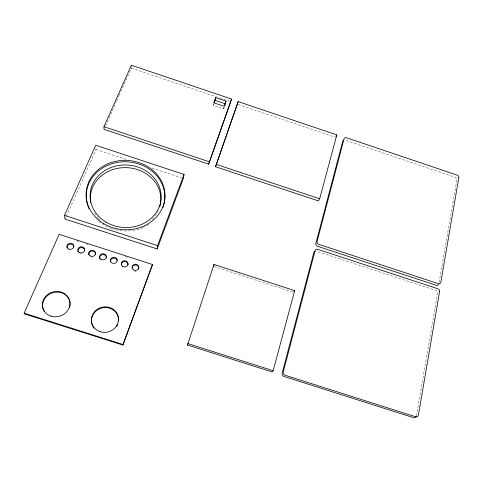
<?xml version="1.0" encoding="UTF-8"?>
<svg xmlns="http://www.w3.org/2000/svg" width="483" height="483" viewBox="0 0 483 483"><rect width="100%" height="100%" fill="white"/><g stroke="black" fill="none" stroke-linecap="round" stroke-linejoin="round"><path stroke-width="0.36" stroke-dasharray="2.42 1.81" d="M119.059 95.652L131.31 68.115L131.352 65.948M439.095 282.434L456.858 179.791A2.228 1.787 36.5 0 0 455.119 177.273L345.291 140.203A2.222 1.835 27.6 0 0 344.735 140.082M416.388 415.923L437.592 293.241A2.439 2.065 44.9 0 0 435.738 290.374L316.649 251.275A2.409 2.149 32.9 0 0 316.045 251.154M224.257 107.009L223.563 108.929L213.269 105.463L213.546 104.129M223.563 108.929L224.021 106.948M213.269 105.463L213.981 103.549M65.108 219.095L66.026 217.03M66.334 216.342L96.008 149.525L95.918 148.094M105.59 125.936L112.02 111.482M112.328 110.794L116.306 101.847M116.614 101.158L118.758 96.34M214.096 266.55L292.825 292.112M76.501 240.794L79.363 241.723M85.811 243.806L88.673 244.73M125.2 256.539L129.498 257.928M96.008 149.525L126.087 159.462M151.873 167.987L183.383 178.402M131.31 68.115L230.216 101.496M238.191 104.491L334.84 137.106M92.76 257.228A3.411 3.079 -5.7 0 1 91.867 257.27M81.899 253.726A3.429 3.073 -6.7 0 1 80.13 253.599M136.043 271.18A3.363 3.097 -0.6 0 1 134.304 271.066M158.484 210.401A35.289 31.111 3.1 0 1 150.624 220.985M100.072 219.922A35.289 31.111 3.1 0 1 99.015 218.89M98.508 218.358A35.289 31.111 3.1 0 1 93.841 211.928M148.734 224.619A39.31 34.601 3.3 0 1 143.668 227.324M143.01 227.614A39.31 34.601 3.3 0 1 112.418 228.833M111.718 228.604A39.31 34.601 3.3 0 1 96.829 219.644"/><path stroke-width="0.72" d="M122.869 345.061L152.501 264.515L59.131 234.327L24.15 313.183L24.446 313.908L122.869 345.061L152.501 264.515M157.168 248.974L157.561 245.618L184.041 174.46L95.731 145.244L64.468 215.376L65.108 219.095L157.168 248.974L183.383 178.402L184.041 174.46M214.217 102.909L215.72 97.663L226.032 101.146L225.561 103.145M208.662 164.129L231.58 99.069L131.364 65.223L103.948 126.733L104.062 129.378L208.662 164.129L231.58 99.069M215.539 166.75L238.173 101.599L336.814 134.908L319.655 198.773L318.436 200.934L215.539 166.75L238.173 101.599M273.143 370.721L294.678 290.645L213.993 264.442L187.501 345.043L272.098 371.952L273.143 370.721L187.959 343.612L187.501 345.043M213.383 266.32L213.993 264.442M226.032 101.146L224.172 106.284L213.818 102.801L215.72 97.663M224.716 105.729L225.41 103.809L215.158 100.349M335.866 136.737L336.814 134.908M293.924 291.78L294.678 290.645M24.15 313.183L122.869 344.439M64.468 215.376L157.561 245.618M103.948 126.733L209.205 161.727M216.124 164.359L319.655 198.773M94.125 328.205A13.578 12.685 -14.2 0 1 101.309 308.154A13.578 12.685 -14.2 0 1 118.474 320.972M117.719 324.238A13.578 12.685 -14.2 0 1 116.481 326.671M44.321 311.559A13.856 12.564 -16.5 0 1 53.649 292.553A13.856 12.564 -16.5 0 1 70.029 305.552M69.932 306.21A13.856 12.564 -16.5 0 1 69.624 307.52M99.945 259.021A3.399 3.085 -4.7 0 1 102.462 254.662A3.399 3.085 -4.7 0 1 106.417 257.928M88.836 254.752A3.411 3.079 -5.7 0 1 92.096 251.124A3.411 3.079 -5.7 0 1 95.598 254.432M78.228 252.017A3.429 3.073 -6.7 0 1 77.974 251.251M77.956 250.448A3.429 3.073 -6.7 0 1 81.718 247.628A3.429 3.073 -6.7 0 1 84.76 250.937M67.065 247.531A3.441 3.067 -7.5 0 1 70.204 244.138A3.441 3.067 -7.5 0 1 73.917 246.843M110.51 261.744A3.387 3.085 -3.5 0 1 113.263 258.145A3.387 3.085 -3.5 0 1 117.182 260.609A3.393 3.097 -3.4 0 1 111.881 262.903A3.393 3.097 -3.4 0 1 112.388 257.554A3.393 3.097 -3.4 0 1 117.206 260.579M121.281 264.424A3.375 3.091 -2.1 0 1 124.922 261.581A3.375 3.091 -2.1 0 1 128.007 264.889M132.07 267.902A3.363 3.097 -0.6 0 1 136.115 265.107A3.363 3.097 -0.6 0 1 138.591 269.158M415.851 417.07A2.705 2.361 59.2 0 1 413.539 417.662L283.968 376.45A2.638 2.493 53 0 1 282.144 373.202L313.829 252.627A2.409 2.149 32.9 0 1 314.638 251.504M416.195 416.545A2.705 2.361 59.2 0 1 416.044 416.823M314.886 251.365A2.409 2.149 32.9 0 1 315.158 251.257M438.769 284.179A2.421 2.047 44.1 0 1 436.252 285.296L317.566 246.282A2.391 2.125 32.2 0 1 315.852 243.462L342.731 141.29A2.222 1.835 27.6 0 1 343.679 140.227M160.742 201.84A35.289 31.111 3.1 0 1 159.758 206.917M90.659 202.649A35.289 31.111 3.1 0 1 124.234 167.637A35.289 31.111 3.1 0 1 160.803 201.115M89.15 208.964A39.31 34.601 3.3 0 1 124.24 161.763A39.31 34.601 3.3 0 1 162.843 207.75M458.826 177.623L440.84 282.235A2.433 2.053 44 0 1 438.244 283.63L318.816 244.35A2.409 2.137 32.1 0 1 317.09 241.512L344.041 138.875A2.234 1.847 27.6 0 1 346.613 137.788L457.075 175.088A2.24 1.793 36.4 0 1 458.826 177.623M439.602 291.617L418.417 415.006A2.723 2.373 59.1 0 1 415.549 416.757L285.097 375.255A2.657 2.512 52.6 0 1 283.261 371.976L315.061 250.725A2.427 2.161 32.8 0 1 317.899 249.367L437.731 288.737A2.451 2.077 44.8 0 1 439.602 291.617M100.319 331.755A13.621 12.721 -14 0 0 118.305 316.975A13.621 12.721 -14 0 0 96.214 310.098A13.621 12.721 -14 0 0 100.319 331.755M51.126 316.154A13.898 12.6 -16.4 0 0 69.8 301.525A13.898 12.6 -16.4 0 0 47.545 294.6A13.898 12.6 -16.4 0 0 51.126 316.154M101.013 259.401A3.411 3.091 -4.6 0 0 106.375 257.083A3.411 3.091 -4.6 0 0 101.557 254.058A3.411 3.091 -4.6 0 0 101.013 259.401M90.128 255.887A3.423 3.085 -5.6 0 0 95.525 253.581A3.423 3.085 -5.6 0 0 90.707 250.556A3.423 3.085 -5.6 0 0 90.128 255.887M79.224 252.374A3.435 3.079 -6.6 0 0 84.652 250.073A3.435 3.079 -6.6 0 0 79.84 247.048A3.435 3.079 -6.6 0 0 79.224 252.374M68.876 249.137A3.453 3.073 -7.4 0 0 73.778 245.962A3.453 3.073 -7.4 0 0 68.375 243.837A3.453 3.073 -7.4 0 0 68.876 249.137M122.73 266.399A3.381 3.097 -2 0 0 128.025 264.068A3.381 3.097 -2 0 0 123.201 261.043A3.381 3.097 -2 0 0 122.73 266.399M133.562 269.894A3.369 3.103 -0.5 0 0 138.82 267.552A3.369 3.103 -0.5 0 0 133.996 264.533A3.369 3.103 -0.5 0 0 133.562 269.894M103.827 223.744A39.461 34.704 3.3 0 0 164.932 197.656A39.461 34.704 3.3 0 0 107.914 163.773A39.461 34.704 3.3 0 0 103.827 223.744M105.982 222.071A35.543 31.286 3.3 0 0 161.081 198.64A35.543 31.286 3.3 0 0 109.798 168.024A35.543 31.286 3.3 0 0 105.982 222.071"/></g></svg>
